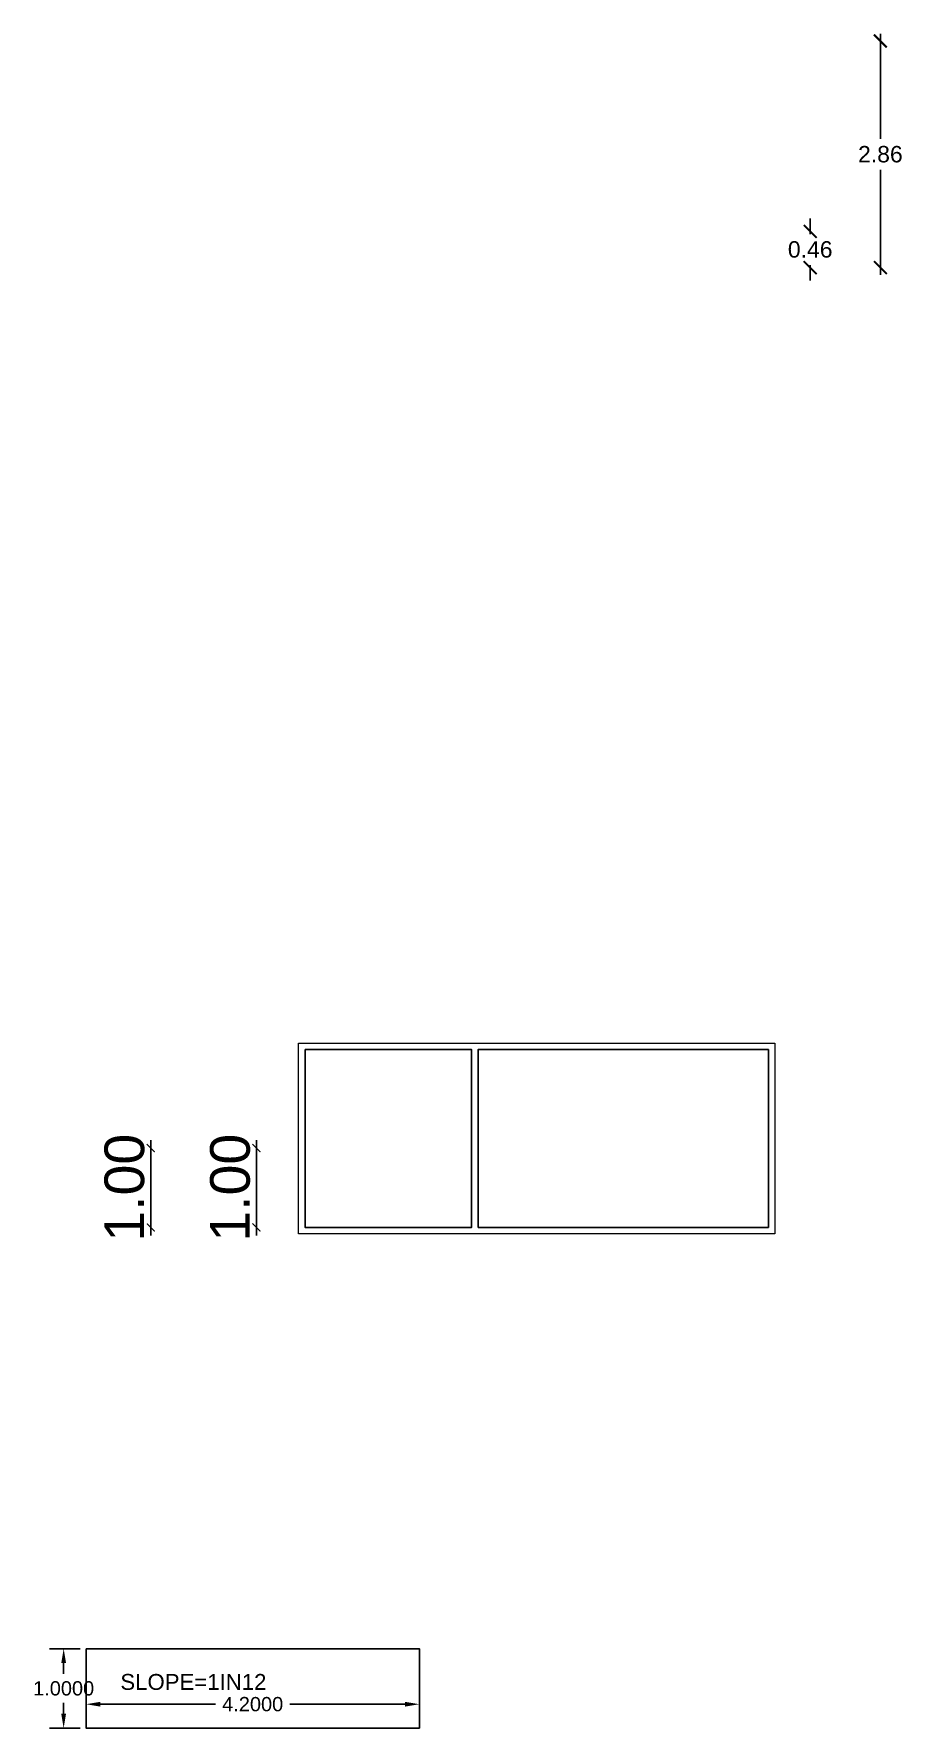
# Model space of a CAD drawing. Header units: metres. Extents: x 0 to 11269, y -5244 to -4054.
# Drawn here: x 10235.33 to 10246.27, y -4105.72 to -4084.37 of the extents above; entities that cross this region are included whole.
import ezdxf

# ---------------------------------------------------------------- set-up
doc = ezdxf.new("R2010")
doc.units = ezdxf.units.M
doc.header["$MEASUREMENT"] = 0
doc.header["$PDMODE"] = 2
doc.styles.add('ROMANS', font='romans.shx')
doc.styles.get("Standard").update_dxf_attribs({"font": 'arial.ttf'})
doc.styles.add('TITLE-THINBOLD', font='arial.ttf')
doc.dimstyles.get("Standard").update_dxf_attribs({"dimtxt": 0.18, "dimasz": 0.18, "dimexe": 0.18, "dimexo": 0.0625, "dimgap": 0.09, "dimtad": 0, "dimtih": 1, "dimtoh": 1, "dimdec": 4, "dimzin": 0, "dimdsep": 46, "dimtxsty": 'Standard', "dimcen": 0.09, "dimadec": 0, "dimazin": 0, "dimtfac": 1, "dimtdec": 4, "dimtofl": 0, "dimtmove": 0, "dimatfit": 3, "dimfxl": 0, "dimtolj": 1, "dimtzin": 0, "dimarcsym": 0})
doc.dimstyles.new('STANDARD$0', dxfattribs={"dimtxt": 200, "dimasz": 110, "dimexe": 110, "dimexo": 0.0625, "dimgap": 50, "dimtad": 2, "dimdec": 0, "dimzin": 0, "dimdsep": 46, "dimtxsty": 'ROMANS', "dimblk": 'OBLIQUE', "dimsah": 1, "dimcen": 0.09, "dimdle": 110, "dimclrd": 5, "dimclre": 5, "dimadec": 0, "dimazin": 0, "dimtfac": 1, "dimtdec": 0, "dimtofl": 0, "dimtmove": 2, "dimatfit": 3, "dimldrblk": 'OBLIQUE', "dimfxl": 0, "dimtolj": 1, "dimtzin": 0, "dimarcsym": 0})
doc.dimstyles.new('STY', dxfattribs={"dimscale": 0.9, "dimtxt": 0.23, "dimasz": 0.18, "dimexe": 0.15, "dimexo": 0.6, "dimgap": 0.1, "dimtad": 1, "dimtih": 1, "dimtoh": 1, "dimzin": 0, "dimdsep": 46, "dimtxsty": 'Standard', "dimblk": 'ARCHTICK', "dimcen": 0.09375, "dimdle": 0.1, "dimse1": 1, "dimse2": 1, "dimclrd": 256, "dimclrt": 256, "dimadec": 0, "dimazin": 0, "dimtfac": 1, "dimtix": 1, "dimtmove": 1, "dimatfit": 0, "dimfxl": 0, "dimtolj": 1, "dimtzin": 0, "dimlwd": -1, "dimarcsym": 0})

# ---------------------------------------------------------------- blocks, each defined once
blk = doc.blocks.new('_ArchTick')
at = {"color": 0, "lineweight": 0, "const_width": 0.15}
blk.add_lwpolyline([(-0.5, -0.5), (0.5, 0.5)], dxfattribs=at)
blk = doc.blocks.new('*D179')
for p, q in [((10245.992, -4084.367), (10245.992, -4085.689)), ((10245.992, -4087.402), (10245.992, -4086.08))]:
    blk.add_line(p, q)
at = {"layer": 'DEFPOINTS', "color": 0, "linetype": 'ByBlock'}
for p in [(10244.662, -4084.457), (10245.992, -4084.457), (10244.662, -4087.312)]:
    blk.add_point(p, dxfattribs=at)
at = {"linetype": 'ByBlock', "xscale": 0.162, "yscale": 0.162, "zscale": 0.162}
for p, rotation in [((10245.992, -4084.457), 90), ((10245.992, -4087.312), 270)]:
    blk.add_blockref('_ArchTick', p, dxfattribs=dict(at, rotation=rotation))
at = {"linetype": 'ByBlock', "insert": (10245.992, -4085.884), "char_height": 0.207, "attachment_point": 5}
blk.add_mtext('\\A1;2.86', dxfattribs=at)
blk = doc.blocks.new('*D189')
for p, q in [((10245.108, -4086.857), (10245.108, -4086.695)), ((10245.108, -4086.857), (10245.108, -4086.889)), ((10245.108, -4087.312), (10245.108, -4087.28)), ((10245.108, -4087.312), (10245.108, -4087.474))]:
    blk.add_line(p, q)
at = {"layer": 'DEFPOINTS', "color": 0, "linetype": 'ByBlock'}
for p in [(10244.662, -4086.857), (10245.108, -4086.857), (10244.662, -4087.312)]:
    blk.add_point(p, dxfattribs=at)
at = {"linetype": 'ByBlock', "xscale": 0.162, "yscale": 0.162, "zscale": 0.162}
for p, rotation in [((10245.108, -4086.857), 270), ((10245.108, -4087.312), 90)]:
    blk.add_blockref('_ArchTick', p, dxfattribs=dict(at, rotation=rotation))
at = {"linetype": 'ByBlock', "insert": (10245.108, -4087.084), "char_height": 0.207, "attachment_point": 5}
blk.add_mtext('\\A1;0.46', dxfattribs=at)
blk = doc.blocks.new('*D217')
at = {"lineweight": -2}
for p, q in [((10238.13, -4098.406), (10238.13, -4098.306)), ((10238.13, -4099.406), (10238.13, -4098.406)), ((10238.13, -4099.406), (10238.13, -4099.506))]:
    blk.add_line(p, q, dxfattribs=at)
at = {"layer": 'DEFPOINTS', "color": 0}
for p in [(10238.13, -4098.406), (10238.742, -4098.406), (10238.742, -4099.406)]:
    blk.add_point(p, dxfattribs=at)
at = {"lineweight": -2, "xscale": 0.1, "yscale": 0.1, "zscale": 0.1}
for p, rotation in [((10238.13, -4098.406), 270), ((10238.13, -4099.406), 90)]:
    blk.add_blockref('_ArchTick', p, dxfattribs=dict(at, rotation=rotation))
at = {"lineweight": 0, "insert": (10237.8, -4098.906), "char_height": 0.5, "attachment_point": 5, "rotation": 90, "style": 'TITLE-THINBOLD'}
blk.add_mtext('\\A1;1.00', dxfattribs=at)
blk = doc.blocks.new('_Oblique')
at = {"color": 0, "linetype": 'ByBlock', "lineweight": -2}
blk.add_line((-0.5, -0.5), (0.5, 0.5), dxfattribs=at)
blk = doc.blocks.new('*D243')
at = {"lineweight": -2}
for p, q in [((10236.8, -4098.406), (10236.8, -4098.306)), ((10236.8, -4099.406), (10236.8, -4098.406)), ((10236.8, -4099.406), (10236.8, -4099.506))]:
    blk.add_line(p, q, dxfattribs=at)
at = {"layer": 'DEFPOINTS', "color": 0}
for p in [(10236.8, -4098.406), (10238.432, -4098.406), (10238.662, -4099.406)]:
    blk.add_point(p, dxfattribs=at)
at = {"lineweight": -2, "xscale": 0.1, "yscale": 0.1, "zscale": 0.1}
for p, rotation in [((10236.8, -4098.406), 270), ((10236.8, -4099.406), 90)]:
    blk.add_blockref('_ArchTick', p, dxfattribs=dict(at, rotation=rotation))
at = {"lineweight": 0, "insert": (10236.469, -4098.906), "char_height": 0.5, "attachment_point": 5, "rotation": 90, "style": 'TITLE-THINBOLD'}
blk.add_mtext('\\A1;1.00', dxfattribs=at)
blk = doc.blocks.new('*D269')
at = {"color": 0, "lineweight": -2}
for p, q in [((10235.983, -4105.653), (10235.983, -4105.234)), ((10236.163, -4105.414), (10237.616, -4105.414)), ((10240.003, -4105.414), (10238.55, -4105.414)), ((10240.183, -4105.653), (10240.183, -4105.234))]:
    blk.add_line(p, q, dxfattribs=at)
at = {"color": 0}
for points in [[(10236.163, -4105.384), (10236.163, -4105.444), (10235.983, -4105.414)], [(10240.003, -4105.384), (10240.003, -4105.444), (10240.183, -4105.414)]]:
    blk.add_solid(points, dxfattribs=at)
at = {"layer": 'DEFPOINTS', "color": 0}
for p in [(10235.983, -4105.414), (10235.983, -4105.715), (10240.183, -4105.715)]:
    blk.add_point(p, dxfattribs=at)
at = {"color": 0, "insert": (10238.083, -4105.414), "char_height": 0.18, "attachment_point": 5}
blk.add_mtext('\\A1;4.2000', dxfattribs=at)
blk = doc.blocks.new('*D270')
at = {"color": 0, "lineweight": -2}
for p, q in [((10235.911, -4104.715), (10235.521, -4104.715)), ((10235.701, -4104.895), (10235.701, -4105.033)), ((10235.701, -4105.535), (10235.701, -4105.397)), ((10235.911, -4105.715), (10235.521, -4105.715))]:
    blk.add_line(p, q, dxfattribs=at)
at = {"color": 0}
for points in [[(10235.671, -4104.895), (10235.731, -4104.895), (10235.701, -4104.715)], [(10235.671, -4105.535), (10235.731, -4105.535), (10235.701, -4105.715)]]:
    blk.add_solid(points, dxfattribs=at)
at = {"layer": 'DEFPOINTS', "color": 0}
for p in [(10235.701, -4104.715), (10235.973, -4104.715), (10235.973, -4105.715)]:
    blk.add_point(p, dxfattribs=at)
at = {"color": 0, "insert": (10235.701, -4105.215), "char_height": 0.18, "attachment_point": 5}
blk.add_mtext('\\A1;1.0000', dxfattribs=at)

msp = doc.modelspace()

# ---------------------------------------------------------------- linework, layer by layer
at = {"color": 45, "lineweight": 0}
msp.add_lwpolyline([(10244.6621, -4099.4861), (10238.6621, -4099.4861), (10238.6621, -4097.0861), (10244.6621, -4097.0861)], close=True, dxfattribs=at)
at = {"color": 45, "linetype": 'ByBlock'}
for points in [[(10238.7421, -4097.1661), (10240.8421, -4097.1661), (10240.8421, -4099.4061), (10238.7421, -4099.4061)], [(10240.9221, -4099.4061), (10244.5821, -4099.4061), (10244.5821, -4097.1661), (10240.9221, -4097.1661)]]:
    msp.add_lwpolyline(points, close=True, dxfattribs=at)
msp.add_lwpolyline([(10235.98298, -4104.71502), (10240.18298, -4104.71502), (10240.18298, -4105.71502), (10235.98298, -4105.71502)], close=True)

# ---------------------------------------------------------------- texts
at = {"insert": (10237.33575, -4105.03281), "char_height": 0.2, "width": 2.4, "attachment_point": 2}
msp.add_mtext('SLOPE=1IN12', dxfattribs=at)

# ---------------------------------------------------------------- dimensions: what is measured, and where the dimension line sits
at = {"linetype": 'ByBlock'}
for base, p2, picture, middle in [((10245.9916403891, -4084.456974818), (10244.6621019128, -4084.456974818), '*D179', (10245.9916403891, -4085.884474818)), ((10245.1075977111, -4086.856974818), (10244.6621019128, -4086.856974818), '*D189', (10245.1075977111, -4087.084474818))]:
    dim = msp.add_linear_dim(base=base, p1=(10244.6621019128, -4087.311974818), p2=p2, angle=90, dimstyle='STY', dxfattribs=at)
    dim.commit()
    dim.dimension.update_dxf_attribs({"geometry": picture, "text_midpoint": middle})
at = {"lineweight": 0}
for base, p1, p2, picture, middle in [((10236.79966, -4098.4061), (10238.6621, -4099.4061), (10238.4321, -4098.4061), '*D243', (10236.46937, -4098.9061)), ((10238.12986, -4098.4061), (10238.7421, -4099.4061), (10238.7421, -4098.4061), '*D217', (10237.79957, -4098.9061))]:
    dim = msp.add_linear_dim(base=base, p1=p1, p2=p2, angle=90, dimstyle='STANDARD$0', override={"dimscale": 0.5, "dimtxt": 1, "dimasz": 0.2, "dimexe": 0.25, "dimexo": 0.4, "dimgap": 0.15, "dimtad": 1, "dimdec": 2, "dimzin": 3, "dimtxsty": 'TITLE-THINBOLD', "dimblk": 'ArchTick', "dimdle": 0.5, "dimse1": 1, "dimse2": 1, "dimclrd": 256, "dimclrt": 256, "dimadec": 1, "dimtdec": 2, "dimtix": 1, "dimtofl": 1, "dimatfit": 0}, dxfattribs=at)
    dim.commit()
    dim.dimension.update_dxf_attribs({"geometry": picture, "text_midpoint": middle})
at = {"color": 2}
dim = msp.add_linear_dim(base=(10235.70073, -4104.71502), p1=(10235.97327, -4105.71502), p2=(10235.97327, -4104.71502), angle=90, dimstyle='STANDARD$0', override={"dimtxt": 0.18, "dimasz": 0.18, "dimexe": 0.18, "dimgap": 0.09, "dimtad": 0, "dimtih": 1, "dimtoh": 1, "dimdec": 4, "dimtxsty": 'Standard', "dimsah": 0, "dimdle": 0, "dimclrd": 0, "dimclre": 0, "dimtdec": 4}, dxfattribs=at)
dim.commit()
dim.dimension.update_dxf_attribs({"geometry": '*D270', "text_midpoint": (10235.70073, -4105.21502)})
dim = msp.add_linear_dim(base=(10235.98298, -4105.41445), p1=(10240.18298, -4105.71502), p2=(10235.98298, -4105.71502), dimstyle='Standard')
dim.commit()
dim.dimension.update_dxf_attribs({"geometry": '*D269', "text_midpoint": (10238.08298, -4105.41445)})

doc.saveas('drawing.dxf')
